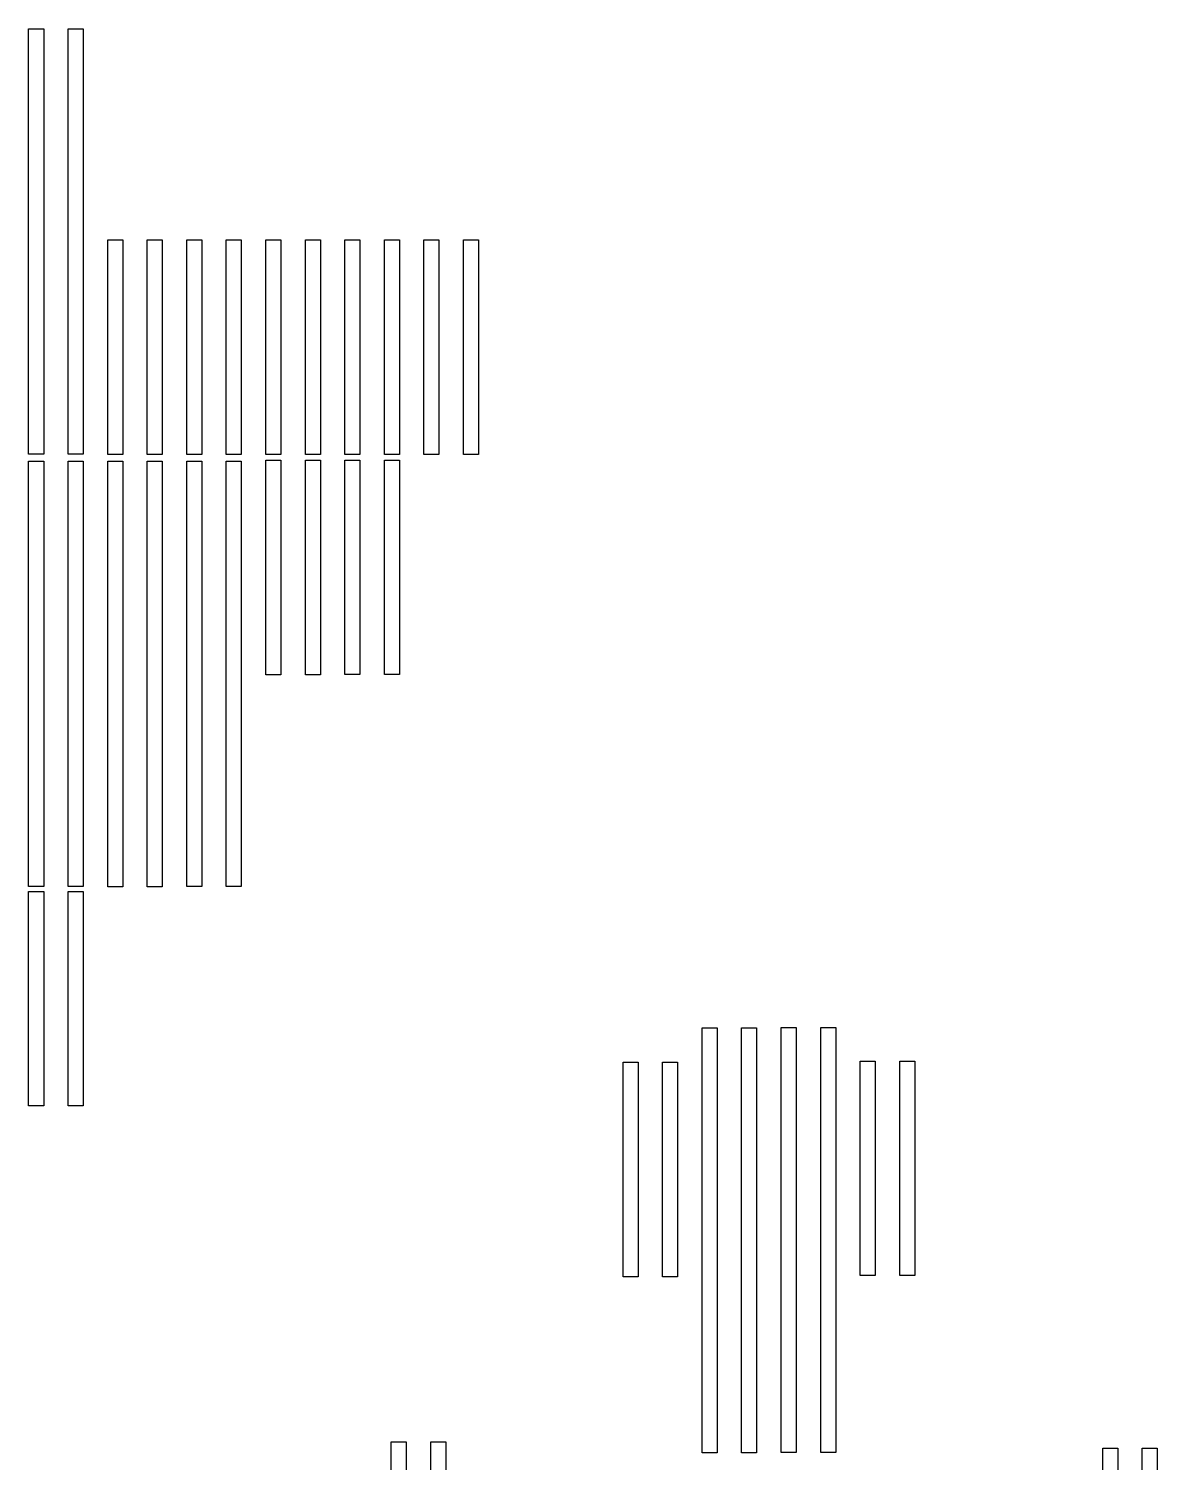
# Model space of a CAD drawing. Header units: millimetres. Extents: x 472827 to 475089, y 4317876 to 4319086.
# Drawn here: x 474525.3 to 474696.7, y 4318344.7 to 4318562.2 of the extents above; entities that cross this region are included whole.
import ezdxf

# ---------------------------------------------------------------- set-up
doc = ezdxf.new("R2010")
doc.units = ezdxf.units.MM
doc.layers.add('TRACKER', color=7, linetype='Continuous')

msp = doc.modelspace()

# ---------------------------------------------------------------- linework, layer by layer
at = {"layer": 'TRACKER', "color": 0, "extrusion": (0, -0.005388, 0.999985)}
for points, elevation in [([(474525.34, 4318499.57), (474527.62, 4318499.57), (474527.62, 4318434.98), (474525.34, 4318434.98)], -23266.59), ([(474531.34, 4318499.57), (474533.62, 4318499.57), (474533.62, 4318434.98), (474531.34, 4318434.98)], -23266.59), ([(474525.34, 4318433.94), (474527.62, 4318433.94), (474527.62, 4318369.35), (474525.34, 4318369.35)], -23266.58), ([(474531.34, 4318433.94), (474533.62, 4318433.94), (474533.62, 4318369.35), (474531.34, 4318369.35)], -23266.58), ([(474549.34, 4318433.94), (474551.62, 4318433.94), (474551.62, 4318369.35), (474549.34, 4318369.35)], -23266.58), ([(474555.34, 4318433.94), (474557.62, 4318433.94), (474557.62, 4318369.35), (474555.34, 4318369.35)], -23266.58)]:
    msp.add_lwpolyline(points, close=True, dxfattribs=dict(at, elevation=elevation))
at = {"layer": 'TRACKER', "color": 0, "extrusion": (0, 0.021167, 0.999776)}
for points, elevation in [([(-474537.34, -4317562.65), (-474539.62, -4317562.65), (-474539.62, -4317530.09), (-474537.34, -4317530.09)], 91409.29), ([(-474543.34, -4317562.65), (-474545.62, -4317562.65), (-474545.62, -4317530.09), (-474543.34, -4317530.09)], 91409.29), ([(-474549.34, -4317562.65), (-474551.62, -4317562.65), (-474551.62, -4317530.09), (-474549.34, -4317530.09)], 91409.32), ([(-474555.34, -4317562.65), (-474557.62, -4317562.65), (-474557.62, -4317530.09), (-474555.34, -4317530.09)], 91409.32), ([(-474561.34, -4317562.65), (-474563.62, -4317562.65), (-474563.62, -4317530.09), (-474561.34, -4317530.09)], 91409.36), ([(-474567.34, -4317562.65), (-474569.62, -4317562.65), (-474569.62, -4317530.09), (-474567.34, -4317530.09)], 91409.36), ([(-474573.34, -4317562.65), (-474575.62, -4317562.65), (-474575.62, -4317530.09), (-474573.34, -4317530.09)], 91409.36), ([(-474579.34, -4317562.65), (-474581.62, -4317562.65), (-474581.62, -4317530.09), (-474579.34, -4317530.09)], 91409.36), ([(-474585.34, -4317562.65), (-474587.62, -4317562.65), (-474587.62, -4317530.09), (-474585.34, -4317530.09)], 91409.36), ([(-474591.34, -4317562.65), (-474593.62, -4317562.65), (-474593.62, -4317530.09), (-474591.34, -4317530.09)], 91409.36), ([(-474561.34, -4317529.22), (-474563.62, -4317529.22), (-474563.62, -4317496.66), (-474561.34, -4317496.66)], 91409.29), ([(-474567.34, -4317529.22), (-474569.62, -4317529.22), (-474569.62, -4317496.66), (-474567.34, -4317496.66)], 91409.29), ([(-474573.34, -4317529.22), (-474575.62, -4317529.22), (-474575.62, -4317496.66), (-474573.34, -4317496.66)], 91409.33), ([(-474579.34, -4317529.22), (-474581.62, -4317529.22), (-474581.62, -4317496.66), (-474579.34, -4317496.66)], 91409.33), ([(-474525.34, -4317463.79), (-474527.62, -4317463.79), (-474527.62, -4317431.22), (-474525.34, -4317431.22)], 91407.56), ([(-474531.34, -4317463.79), (-474533.62, -4317463.79), (-474533.62, -4317431.22), (-474531.34, -4317431.22)], 91407.56)]:
    msp.add_lwpolyline(points, close=True, dxfattribs=dict(at, elevation=elevation))
at = {"layer": 'TRACKER', "color": 0, "extrusion": (0, -0.005053, 0.999987), "elevation": -21821.67}
for points in [[(474537.34, 4318441.48), (474539.62, 4318441.48), (474539.62, 4318376.89), (474537.34, 4318376.89)], [(474543.34, 4318441.48), (474545.62, 4318441.48), (474545.62, 4318376.89), (474543.34, 4318376.89)]]:
    msp.add_lwpolyline(points, close=True, dxfattribs=at)
at = {"layer": 'TRACKER', "color": 0, "extrusion": (0, 0.041988, 0.999118)}
for points, elevation in [([(-474627.56, -4314573.44), (-474629.84, -4314573.44), (-474629.84, -4314508.85), (-474627.56, -4314508.85)], 182007.68), ([(-474633.56, -4314573.44), (-474635.84, -4314573.44), (-474635.84, -4314508.85), (-474633.56, -4314508.85)], 182007.68), ([(-474639.56, -4314573.44), (-474641.84, -4314573.44), (-474641.84, -4314508.85), (-474639.56, -4314508.85)], 182008.93), ([(-474645.56, -4314573.44), (-474647.84, -4314573.44), (-474647.84, -4314508.85), (-474645.56, -4314508.85)], 182008.93)]:
    msp.add_lwpolyline(points, close=True, dxfattribs=dict(at, elevation=elevation))
at = {"layer": 'TRACKER', "color": 0, "extrusion": (0, 0.036572, 0.999331)}
for points, elevation in [([(-474615.56, -4315516.5), (-474617.84, -4315516.5), (-474617.84, -4315483.93), (-474615.56, -4315483.93)], 157931.16), ([(-474621.56, -4315516.5), (-474623.84, -4315516.5), (-474623.84, -4315483.93), (-474621.56, -4315483.93)], 157931.16), ([(-474651.56, -4315491.4), (-474653.84, -4315491.4), (-474653.84, -4315458.84), (-474651.56, -4315458.84)], 158621.52), ([(-474657.56, -4315491.4), (-474659.84, -4315491.4), (-474659.84, -4315458.84), (-474657.56, -4315458.84)], 158621.52)]:
    msp.add_lwpolyline(points, close=True, dxfattribs=dict(at, elevation=elevation))
at = {"layer": 'TRACKER', "color": 0, "extrusion": (0, 0.046609, 0.998913), "elevation": 201961.62}
for points in [[(-474580.38, -4313622.55), (-474582.66, -4313622.55), (-474582.66, -4313589.99), (-474580.38, -4313589.99)], [(-474586.38, -4313622.55), (-474588.66, -4313622.55), (-474588.66, -4313589.99), (-474586.38, -4313589.99)]]:
    msp.add_lwpolyline(points, close=True, dxfattribs=at)
at = {"layer": 'TRACKER', "color": 0, "extrusion": (0, 0.034262, 0.999413), "elevation": 148648.25}
for points in [[(-474688.38, -4315787.7), (-474690.66, -4315787.7), (-474690.66, -4315723.1), (-474688.38, -4315723.1)], [(-474694.38, -4315787.7), (-474696.66, -4315787.7), (-474696.66, -4315723.1), (-474694.38, -4315723.1)]]:
    msp.add_lwpolyline(points, close=True, dxfattribs=at)

doc.saveas('drawing.dxf')
